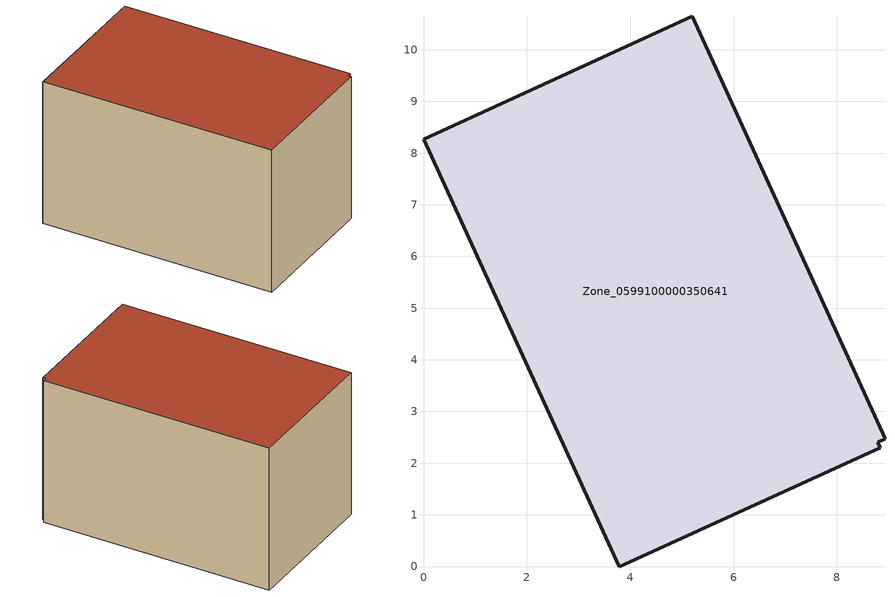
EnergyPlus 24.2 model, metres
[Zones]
Zone_0599100000350641
 floor ground (C_G): 8.93,2.48 8.79,2.41 8.84,2.3 3.79,0 0,8.27 5.2,10.64 z0
 wall outside (C_F): 8.93,2.48 5.2,10.64 0,8.27 3.79,0 8.84,2.3 8.79,2.41 8.93,2.48 z0:5.76
 roof outside (C_R): 8.79,2.41 8.93,2.48 5.2,10.64 0,8.27 3.79,0 8.84,2.3 z5.76
[BUILDING]
Pand.0599100000350641: North Axis=0; Terrain=City; Loads Convergence Tolerance Value=0.04; Temperature Convergence Tolerance Value=0.4; Solar Distribution=FullExterior; Maximum Number of Warmup Days=25; Minimum Number of Warmup Days=1
[Site:Location]
Rotterdam.The.Hague.AP_ZH_NLD Design_Conditions: Latitude=51.96; Longitude=4.45; Time Zone=1; Elevation=-4.5
[SITE:GROUNDTEMPERATURE:BUILDINGSURFACE]
18, 18, 18, 18, 18, 18, 18, 18, 18, 18, 18, 18
[MATERIAL] Thermal Absorptance=0.9; Solar Absorptance=0.7; Visible Absorptance=0.7
Name | Roughness | Thickness | Conductivity | Density | Specific Heat
G.TI.1992-2005 | MediumSmooth | 0.15 | 0.06 | 540 | 1210
F.TI.1992-2005 | Rough | 0.3 | 0.12 | 1920 | 840
R.TI.1992-2005 | MediumRough | 0.2 | 0.08 | 1500 | 1000
[CONSTRUCTION]
C_G: G.TI.1992-2005
C_F: F.TI.1992-2005
C_R: R.TI.1992-2005
[ZONE]
Zone_0599100000350641: Type=1; Multiplier=1; Ceiling Height=Autocalculate; Volume=Autocalculate; Floor Area=autocalculate; Part of Total Floor Area=Yes
[ZONEINFILTRATION:DESIGNFLOWRATE]
Infil_Zone_0599100000350641: Zone or ZoneList or Space or SpaceList=Zone_0599100000350641; Schedule=AlwaysOn; Design Flow Rate Calculation Method=Flow/Area; Flow Rate per Floor Area=0.0015; Constant Term Coefficient=1; Temperature Term Coefficient=0; Velocity Term Coefficient=0; Velocity Squared Term Coefficient=0
[HVACTEMPLATE:ZONE:IDEALLOADSAIRSYSTEM]
Zone_0599100000350641: Maximum Heating Supply Air Temperature=50; Minimum Cooling Supply Air Temperature=13; Maximum Heating Supply Air Humidity Ratio=0.0156; Minimum Cooling Supply Air Humidity Ratio=0.0077; Heating Limit=NoLimit; Cooling Limit=NoLimit; Dehumidification Control Type=ConstantSensibleHeatRatio; Cooling Sensible Heat Ratio=0.7; Dehumidification Setpoint=60; Humidification Control Type=None; Humidification Setpoint=30; Outdoor Air Method=None; Outdoor Air Flow Rate per Person=0.00944; Outdoor Air Flow Rate per Zone Floor Area=0; Outdoor Air Flow Rate per Zone=0; Demand Controlled Ventilation Type=None; Outdoor Air Economizer Type=NoEconomizer; Heat Recovery Type=None; Sensible Heat Recovery Effectiveness=0.7; Latent Heat Recovery Effectiveness=0.65
[ZONECONTROL:THERMOSTAT]
ThermostatControl_Zone_0599100000350641: Zone or ZoneList=Zone_0599100000350641; Control Type Schedule=DualSetpointControlType; Control 1=Thermostat_Zone_0599100000350641; Temperature Difference Between Cutout And Setpoint=0
[THERMOSTATSETPOINT:DUALSETPOINT]
Thermostat_Zone_0599100000350641: Heating Setpoint Temperature Schedule=HeatingSetpoint_Zone_0599100000350641; Cooling Setpoint Temperature Schedule=CoolingSetpoint_Zone_0599100000350641
[SCHEDULE:COMPACT]
HeatingSetpoint_Zone_0599100000350641: Through: 12/31, For: AllDays, Until: 24:00, 21
CoolingSetpoint_Zone_0599100000350641: Through: 12/31, For: AllDays, Until: 24:00, 24
DualSetpointControlType: Through: 12/31, For: AllDays, Until: 24:00, 4
AlwaysOn: Through: 12/31, For: AllDays, Until: 24:00, 1
